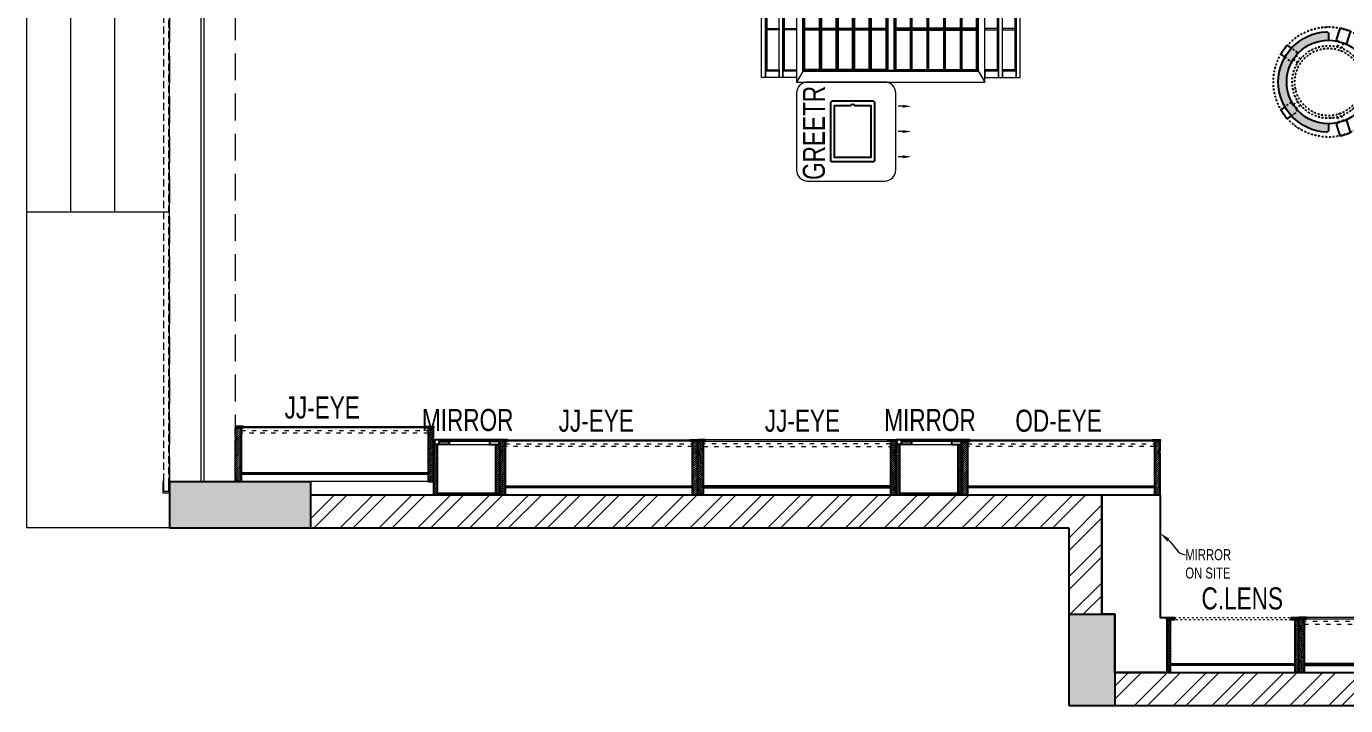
# Model space of a CAD drawing. Header units: feet. Extents: x 9718581 to 9729331, y -7058915 to -7051384.
# Drawn here: x 9718581 to 9724574, y -7058915 to -7055831 of the extents above; entities that cross this region are included whole.
import ezdxf
from ezdxf import colors
from ezdxf.entities.mleader import LeaderData, LeaderLine
from ezdxf.math import Vec2, Vec3

# ---------------------------------------------------------------- set-up
doc = ezdxf.new("R2010")
doc.units = ezdxf.units.FT
doc.header["$LTSCALE"] = 33
doc.header["$MEASUREMENT"] = 0
for name, pattern in [('ACAD_ISO03W100', [30, 12, -18]), ('DASHDOT2', [0.5, 0.25, -0.125, 0, -0.125]), ('HIDDEN', [9.524999999999995, 6.349999999999997, -3.174999999999998]), ('HIDDENX2', [0.75, 0.5, -0.25])]:
    doc.linetypes.add(name, pattern=pattern)
for name, color, linetype, lineweight in [('A-Glazing', 4, 'Continuous', 20), ('A-shutter', 8, 'Continuous', 18), ('A-WALL HATCH', 251, 'Continuous', 0), ('beam', 90, 'Continuous', 9), ('column hatch', 5, 'Continuous', 0), ('HATCH', 9, 'Continuous', 9), ('HIDDEN LINE', 177, 'Continuous', 0), ('LENS-DIM', 252, 'Continuous', 5), ('LENS-PARTITION', 21, 'Continuous', 25), ('LENS-TEXT', 31, 'Continuous', 5), ('LENS_DIMENSION', 193, 'Continuous', 0), ('LENS_TEXT', 31, 'Continuous', 5), ('LK-FF&E FLOOR', 1, 'Continuous', 9), ('LK-FF&E WALL', 1, 'Continuous', 9), ('LN-ELEVATION-1', 81, 'Continuous', 25), ('LN-ELEVATION-2', 103, 'Continuous', 20), ('LN-ELEVATION-3', 125, 'Continuous', 18), ('LN-ELEVATION-4', 145, 'Continuous', 13), ('LN-ELEVATION-5', 167, 'Continuous', 5), ('LN-HATCH', 251, 'Continuous', 0), ('PLANO-TXT', 252, 'Continuous', 5), ('rolling shutter', 1, 'Continuous', 5), ('Steps', 4, 'Continuous', 9)]:
    doc.layers.add(name, color=color, linetype=linetype, lineweight=lineweight)
doc.layers.add('A-WALL', color=1, linetype='Continuous')
doc.layers.add('column', color=10, linetype='Continuous')
doc.styles.add('LK TXT', font='GILC____.TTF', dxfattribs={"height": 100})
doc.styles.get("Standard").update_dxf_attribs({"font": 'GILC____.TTF'})
pattern_1 = [(45, (4208834.246730669, 1706614.740126447), (-4.490128060534575, 4.490128060534575), [])]
pattern_2 = [(45, (4209134.246730668, 1706614.740126447), (-4.490128060534575, 4.490128060534575), [])]
pattern_3 = [(45, (3990327.293469645, 1709214.691590092), (-4.490128060534575, 4.490128060534575), [])]

# ---------------------------------------------------------------- blocks, each defined once
blk = doc.blocks.new('*U34')
at = {"layer": 'A-shutter', "color": 5, "ltscale": 10}
for points in [[(41037660.43621528, -1561539.224195756), (41037660.43621535, -1561544.224195756), (41037615.43621534, -1561544.224196196), (41037615.43621554, -1561564.224196195), (41037660.43621553, -1561564.224195763), (41037660.43621558, -1561569.224195756), (41037610.43621558, -1561569.22419624), (41037610.43621528, -1561539.22419624)], [(41043968.43621528, -1561539.224195756), (41043968.43621523, -1561544.224195756), (41044013.43621523, -1561544.224196196), (41044013.43621503, -1561564.224196195), (41043968.43621503, -1561564.224195763), (41043968.43621499, -1561569.224195756), (41044018.43621499, -1561569.22419624), (41044018.43621528, -1561539.22419624)]]:
    blk.add_lwpolyline(points, close=True, dxfattribs=at)
at = {"layer": 'A-shutter', "color": 5, "linetype": 'HIDDENX2', "ltscale": 2}
blk.add_lwpolyline([(41037615.43621515, -1561544.224196389), (41037615.43621534, -1561564.224196389), (41044013.43621523, -1561564.224191636), (41044013.43621503, -1561544.224191635)], close=True, dxfattribs=at)
blk = doc.blocks.new('A$C1e310292')
at = {"layer": 'A-WALL HATCH'}
h = blk.add_hatch(dxfattribs=at)
h.set_pattern_fill('ANSI32', color=256, scale=333)
h.set_pattern_definition([(45, (-4280815.400239313, 5463905.176563238), (-88.29995930067012, 88.29995930067012), []), (45, (-4280756.533599877, 5463905.176563238), (-88.29995930067012, 88.29995930067012), [])])
h.paths.add_polyline_path([(-450, 0), (-450, 150), (-4635, 150), (-4635, 0)])
h.paths.add_polyline_path([(-4845, 807), (-4845, 415), (-4695, 415), (-4695, 957), (-8290, 957), (-8290, 807)])
h.paths.add_polyline_path([(0, 210), (0, 3920), (-150, 3920), (-150, 210)])
h.paths.add_polyline_path([(0, 4170), (0, 5835), (-150, 5835), (-150, 4170)])
h.paths.add_polyline_path([(-456, 7380), (-456, 7530), (-4408, 7530), (-4408, 7380)])
h.paths.add_polyline_path([(-4900, 7380), (-4900, 7530), (-8290, 7530), (-8290, 7380)])
at = {"layer": 'column hatch'}
h = blk.add_hatch(color=251, dxfattribs=at)
h.dxf.hatch_style = 1
h.paths.add_polyline_path([(-4251, 3872), (-4251, 4122), (-4911, 4122), (-4911, 3872)])
h.paths.add_polyline_path([(0, 3920), (0, 4170), (-465, 4170), (-465, 3920)])
h.paths.add_polyline_path([(0, 0), (0, 210), (-450, 210), (-450, 0)])
h.paths.add_polyline_path([(-4635, 0), (-4635, 415), (-4845, 415), (-4845, 0)])
h.paths.add_polyline_path([(-8290, 807), (-8290, 1017), (-8930, 1017), (-8930, 807)])
h.paths.add_polyline_path([(-8290, 7325), (-8290, 7530), (-8930, 7530), (-8930, 7325)])
h.paths.add_polyline_path([(-4408, 7330), (-4408, 7530), (-4900, 7530), (-4900, 7330)])
at = {"layer": 'A-WALL'}
for p, q in [((-8290, 957), (-4695, 957)), ((-4695, 957), (-4695, 415)), ((-8930, 807), (-4845, 807)), ((-4845, 807), (-4845, 0)), ((-4635, 150), (-450, 150)), ((-4845, 0), (0, 0))]:
    blk.add_line(p, q, dxfattribs=at)
at = {"layer": 'beam', "linetype": 'HIDDEN', "ltscale": 0.58}
blk.add_lwpolyline([(-8930, 1017), (-8630, 1017), (-8630, 7325), (-8930, 7325)], close=True, dxfattribs=at)
at = {"layer": 'column'}
for p, q in [((-8930, 1017), (-8930, 807)), ((-8930, 1017), (-8290, 1017)), ((-8290, 1017), (-8290, 807)), ((-4845, 415), (-4635, 415)), ((-4635, 415), (-4635, 0))]:
    blk.add_line(p, q, dxfattribs=at)
at = {"layer": 'Steps'}
for p, q in [((-8930, 1017), (-8930, 7325)), ((-9580, 5836.5), (-9580, 2241.5)), ((-9380, 5836.5), (-9380, 2241.5)), ((-9180, 5836.5), (-9180, 2241.5)), ((-8930, 2241.5), (-9580, 2241.5)), ((-9580, 2241.5), (-9580, 807)), ((-8930, 807), (-9580, 807))]:
    blk.add_line(p, q, dxfattribs=at)
at = {"layer": 'rolling shutter', "color": 2, "xscale": -1, "rotation": 269.9999999999481}
blk.add_blockref('*U34', (1552609.224158607, -41036643.43621669), dxfattribs=at)
blk = doc.blocks.new('MIRROR')
at = {"layer": 'LN-HATCH', "ltscale": 0.5}
h = blk.add_hatch(dxfattribs=at)
h.set_pattern_fill('ANSI31', color=256, scale=2)
h.set_pattern_definition([(45, (4060433.741624544, 1708720.786904081), (-4.490128060534575, 4.490128060534575), [])])
h.paths.add_polyline_path([(212.944788963403, 101.3407590774622), (230.944788963403, 101.3407590774622), (230.944788963403, -127.6592409225377), (212.944788963403, -127.6592409225377)])
h.paths.add_polyline_path([(230.944788963403, 95.34075907746227), (494.9447889634027, 95.34075907746227), (494.9447889634027, 101.3407590774622), (230.944788963403, 101.3407590774622)])
h.paths.add_polyline_path([(512.9447889634027, 101.3407590774622), (494.9447889634027, 101.3407590774622), (494.9447889634027, -127.6592409225377), (512.9447889634027, -127.6592409225377)])
at = {"layer": 'Defpoints'}
blk.add_lwpolyline([(512.9447889634027, 101.3407590774622), (212.944788963403, 101.3407590774622), (212.944788963403, -148.6592409225377), (512.9447889634027, -148.6592409225377)], close=True, dxfattribs=at)
at = {"layer": 'LN-ELEVATION-1'}
for points in [[(212.944788963403, 101.3407590774622), (230.944788963403, 101.3407590774622), (230.944788963403, -127.6592409225377), (212.944788963403, -127.6592409225377)], [(230.944788963403, 95.34075907746227), (494.9447889634027, 95.34075907746227), (494.9447889634027, 101.3407590774622), (230.944788963403, 101.3407590774622)], [(512.9447889634027, 101.3407590774622), (494.9447889634027, 101.3407590774622), (494.9447889634027, -127.6592409225377), (512.9447889634027, -127.6592409225377)], [(259.944788963403, -141.6592409225377), (259.944788963403, -127.6592409225377), (214.944788963403, -127.6592409225377), (214.944788963403, -148.6592409225377), (223.944788963403, -148.6592409225377), (223.944788963403, -147.1592409225377), (216.444788963403, -147.1592409225377), (216.444788963403, -141.6592409225377)], [(442.944788963403, -141.6592409225377), (442.944788963403, -127.6592409225377), (487.9447889634028, -127.6592409225377), (487.9447889634028, -148.6592409225377), (478.9447889634026, -148.6592409225377), (478.9447889634026, -147.1592409225377), (486.4447889634027, -147.1592409225377), (486.4447889634027, -141.6592409225377)], [(504.944788963403, -148.6592409225377), (504.944788963403, -147.1592409225377), (509.444788963403, -147.1592409225377), (509.444788963403, -129.1592409225377), (487.9447889634028, -129.1592409225377), (487.9447889634028, -127.6592409225377), (510.9447889634028, -127.6592409225377), (510.9447889634028, -148.6592409225377)]]:
    blk.add_lwpolyline(points, close=True, dxfattribs=at)
at = {"layer": 'LN-ELEVATION-2', "color": 4, "lineweight": 0}
blk.add_lwpolyline([(216.444788963403, -141.6592409225377), (486.4447889634027, -141.6592409225377), (486.4447889634027, -147.1592409225377), (216.444788963403, -147.1592409225377)], close=True, dxfattribs=at)
at = {"layer": 'LN-ELEVATION-2'}
blk.add_lwpolyline([(259.944788963403, -141.6592409225377), (442.944788963403, -141.6592409225377), (442.944788963403, -127.6592409225377), (259.944788963403, -127.6592409225377)], close=True, dxfattribs=at)
at = {"layer": 'LN-ELEVATION-4', "ltscale": 0.5}
blk.add_line((478.9447889634026, -148.6592409225377), (223.944788963403, -148.6592409225377), dxfattribs=at)
blk = doc.blocks.new('JJ SH 900')
at = {"layer": 'LN-HATCH', "ltscale": 0.5}
h = blk.add_hatch(dxfattribs=at)
h.set_pattern_fill('ANSI31', color=256, scale=50)
h.set_pattern_definition([(45, (0, 0), (-4.419417382415921, 4.419417382415921), [])])
h.paths.add_polyline_path([(-911.7948143622632, 1.45519e-11), (-911.7948143622632, -189.9999999999854), (-905.7948143622637, -189.9999999999854), (-905.7948143622637, -199.9999999999854), (-911.7948143622632, -199.9999999999854), (-911.7948143622632, -243.9999999999855), (-886.7948143622632, -243.9999999999855), (-886.7948143622632, 1.45519e-11)])
h = blk.add_hatch(dxfattribs=at)
h.set_pattern_fill('ANSI31', color=256, scale=2)
h.set_pattern_definition(pattern_1)
h.paths.add_polyline_path([(-11.79481436226342, 1.45519e-11), (-11.79481436226342, -189.9999999999854), (-17.79481436226342, -189.9999999999854), (-17.79481436226342, -199.9999999999854), (-11.79481436226342, -199.9999999999854), (-11.79481436226342, -243.9999999999855), (-36.79481436226343, -243.9999999999855), (-36.79481436226343, 1.45519e-11)])
h = blk.add_hatch(dxfattribs=at)
h.set_pattern_fill('ANSI31', color=256, scale=2)
h.set_pattern_definition(pattern_2)
h.paths.add_polyline_path([(-36.79481436224887, -40), (-886.7948143622632, -39.99999999998546), (-886.7948143622632, -33.99999999998545), (-36.79481436224887, -34)])
h = blk.add_hatch(dxfattribs=at)
h.set_pattern_fill('ANSI31', color=256, scale=2)
h.set_pattern_definition(pattern_2)
h.paths.add_polyline_path([(-876.7948143622632, -243.9999999999855), (-876.7948143622632, -249.9999999999854), (-911.7948143622632, -249.9999999999854), (-911.7948143622632, -243.9999999999855)])
h = blk.add_hatch(dxfattribs=at)
h.set_pattern_fill('ANSI31', color=256, scale=2)
h.set_pattern_definition(pattern_1)
h.paths.add_polyline_path([(-46.79481436226342, -243.9999999999855), (-46.79481436226342, -249.9999999999854), (-11.79481436226342, -249.9999999999854), (-11.79481436226342, -243.9999999999855)])
at = {"layer": 'LN-ELEVATION-1', "ltscale": 0.5}
for points in [[(-911.7948143622632, 1.45519e-11), (-911.7948143622632, -189.9999999999854), (-905.7948143622637, -189.9999999999854), (-905.7948143622637, -199.9999999999854), (-911.7948143622632, -199.9999999999854), (-911.7948143622632, -243.9999999999855), (-886.7948143622632, -243.9999999999855), (-886.7948143622632, 1.45519e-11)], [(-11.79481436226342, 1.45519e-11), (-11.79481436226342, -189.9999999999854), (-17.79481436226342, -189.9999999999854), (-17.79481436226342, -199.9999999999854), (-11.79481436226342, -199.9999999999854), (-11.79481436226342, -243.9999999999855), (-36.79481436226343, -243.9999999999855), (-36.79481436226343, 1.45519e-11)], [(-36.79481436226343, -39.99999999998546), (-886.7948143622632, -39.99999999998546), (-886.7948143622632, -33.99999999998545), (-36.79481436226343, -33.99999999998545)], [(-876.7948143622632, -243.9999999999855), (-876.7948143622632, -249.9999999999854), (-911.7948143622632, -249.9999999999854), (-911.7948143622632, -243.9999999999855)], [(-46.79481436226342, -243.9999999999855), (-46.79481436226342, -249.9999999999854), (-11.79481436226342, -249.9999999999854), (-11.79481436226342, -243.9999999999855)]]:
    blk.add_lwpolyline(points, close=True, dxfattribs=at)
at = {"layer": 'LN-ELEVATION-3', "ltscale": 0.5}
for p, q in [((-886.7948143622632, 1.45519e-11), (-36.79481436226343, 1.45519e-11)), ((-876.7948143622632, -243.9999999999855), (-46.79481436226342, -243.9999999999855)), ((-46.79481436226342, -249.9999999999854), (-876.7948143622632, -249.9999999999854))]:
    blk.add_line(p, q, dxfattribs=at)
at = {"layer": 'LN-ELEVATION-4', "linetype": 'ACAD_ISO03W100', "ltscale": 0.05}
blk.add_lwpolyline([(-886.7948143622632, -219.9999999999854), (-36.79481436226343, -219.9999999999854), (-36.79481436226343, -231.9999999999855), (-886.7948143622632, -231.9999999999855)], close=True, dxfattribs=at)
blk = doc.blocks.new('CLENS 600')
at = {"layer": 'LN-HATCH', "ltscale": 0.5}
h = blk.add_hatch(dxfattribs=at)
h.set_pattern_fill('ANSI31', color=256, scale=2)
h.set_pattern_definition(pattern_3)
h.paths.add_polyline_path([(-600, 0), (-582, 0), (-582, -240), (-600, -240)])
h = blk.add_hatch(dxfattribs=at)
h.set_pattern_fill('ANSI31', color=256, scale=2)
h.set_pattern_definition([(45, (3975657.572909575, 1709214.691590092), (-4.490128060534575, 4.490128060534575), [])])
h.paths.add_polyline_path([(-18, 0), (0, 0), (0, -240), (-18, -240)])
h = blk.add_hatch(dxfattribs=at)
h.set_pattern_fill('ANSI31', color=256, scale=2)
h.set_pattern_definition([(45, (3990252.293469645, 1709214.691590092), (-4.490128060534575, 4.490128060534575), [])])
h.paths.add_polyline_path([(-582, -40), (-18, -40), (-18, -34), (-582, -34)])
h = blk.add_hatch(dxfattribs=at)
h.set_pattern_fill('ANSI31', color=256, scale=2)
h.set_pattern_definition(pattern_3)
h.paths.add_polyline_path([(-600, -250), (-565, -250), (-565, -240), (-600, -240)])
h = blk.add_hatch(dxfattribs=at)
h.set_pattern_fill('ANSI31', color=256, scale=2)
h.set_pattern_definition([(45, (3990177.293469646, 1709214.691590092), (-4.490128060534575, 4.490128060534575), [])])
h.paths.add_polyline_path([(-35, -250), (0, -250), (0, -240), (-35, -240)])
at = {"layer": 'HIDDEN LINE', "linetype": 'ACAD_ISO03W100', "ltscale": 0.02}
for p, q in [((-35, -240), (-565, -240)), ((-565, -250), (-35, -250))]:
    blk.add_line(p, q, dxfattribs=at)
at = {"layer": 'LN-ELEVATION-1', "ltscale": 0.5}
for points in [[(-600, 0), (-582, 0), (-582, -240), (-600, -240)], [(-18, 0), (0, 0), (0, -240), (-18, -240)], [(-582, -40), (-18, -40), (-18, -34), (-582, -34)], [(-600, -250), (-565, -250), (-565, -240), (-600, -240)], [(-35, -250), (0, -250), (0, -240), (-35, -240)]]:
    blk.add_lwpolyline(points, close=True, dxfattribs=at)
at = {"layer": 'LN-ELEVATION-4'}
blk.add_line((-18, 0), (-582, 0), dxfattribs=at)
blk = doc.blocks.new('ffgd')
at = {"layer": 'LN-ELEVATION-4', "linetype": 'ACAD_ISO03W100', "ltscale": 0.1}
blk.add_lwpolyline([(0, 47.31184294237753), (0, -41.46233547315932), (-20, -41.46233547315932), (-20, 47.31184294237753)], close=True, dxfattribs=at)
at = {"layer": 'LN-ELEVATION-5', "linetype": 'ACAD_ISO03W100', "ltscale": 0.1}
for p, q in [((-159.8999999999068, 165.715584376594), (-159.8999999999068, 47.31184294237753)), ((-159.6999999997206, 165.715584376594), (-159.6999999997206, 47.31184294237753)), ((-159.3999999999068, 165.715584376594), (-159.3999999999068, 47.31184294237753)), ((-159, 165.715584376594), (-159, 47.31184294237753)), ((-158.5, 165.715584376594), (-158.5, 47.31184294237753)), ((-157.8999999999068, 165.715584376594), (-157.8999999999068, 47.31184294237753)), ((-157.1000000000931, 165.715584376594), (-157.1000000000931, 47.31184294237753)), ((-156.1000000000931, 165.715584376594), (-156.1000000000931, 47.31184294237753)), ((-154.1000000000931, 165.715584376594), (-154.1000000000931, 47.31184294237753)), ((-151.1000000000931, 165.715584376594), (-151.1000000000931, 47.31184294237753)), ((-146.1000000000931, 165.715584376594), (-146.1000000000931, 47.31184294237753)), ((-141.1000000000931, 165.715584376594), (-141.1000000000931, 47.31184294237753)), ((-135.1000000000931, 165.715584376594), (-135.1000000000931, 47.31184294237753)), ((-128.1000000000931, 165.715584376594), (-128.1000000000931, 47.31184294237753)), ((-120.1000000000931, 165.715584376594), (-120.1000000000931, 47.31184294237753)), ((-111.1000000000931, 165.715584376594), (-111.1000000000931, 47.31184294237753)), ((-102.1000000000931, 165.715584376594), (-102.1000000000931, 47.31184294237753)), ((-85, 165.715584376594), (-85, 47.31184294237753)), ((65, 165.715584376594), (65, 47.31184294237753)), ((82.10000000009315, 165.715584376594), (82.10000000009315, 47.31184294237753)), ((91.10000000009312, 165.715584376594), (91.10000000009312, 47.31184294237753)), ((100.1000000000931, 165.715584376594), (100.1000000000931, 47.31184294237753)), ((108.1000000000931, 165.715584376594), (108.1000000000931, 47.31184294237753)), ((115.1000000000931, 165.715584376594), (115.1000000000931, 47.31184294237753)), ((121.1000000000931, 165.715584376594), (121.1000000000931, 47.31184294237753)), ((126.1000000000931, 165.715584376594), (126.1000000000931, 47.31184294237753)), ((131.1000000000931, 165.715584376594), (131.1000000000931, 47.31184294237753)), ((134.1000000000931, 165.715584376594), (134.1000000000931, 47.31184294237753)), ((136.1000000000931, 165.715584376594), (136.1000000000931, 47.31184294237753)), ((137.1000000000931, 165.715584376594), (137.1000000000931, 47.31184294237753)), ((137.8999999999068, 165.715584376594), (137.8999999999068, 47.31184294237753)), ((138.5, 165.715584376594), (138.5, 47.31184294237753)), ((139, 165.715584376594), (139, 47.31184294237753)), ((139.3999999999067, 165.715584376594), (139.3999999999067, 47.31184294237753)), ((139.6999999997206, 165.715584376594), (139.6999999997206, 47.31184294237753)), ((139.8999999999068, 165.715584376594), (139.8999999999068, 47.31184294237753)), ((-159.8999999999068, -41.46233547315932), (-159.8999999999068, -159.8660769073758)), ((-159.6999999997206, -41.46233547315932), (-159.6999999997206, -159.8660769073758)), ((-159.3999999999068, -41.46233547315932), (-159.3999999999068, -159.8660769073758)), ((-159, -41.46233547315932), (-159, -159.8660769073758)), ((-158.5, -41.46233547315932), (-158.5, -159.8660769073758)), ((-157.8999999999068, -41.46233547315932), (-157.8999999999068, -159.8660769073758)), ((-157.1000000000931, -41.46233547315932), (-157.1000000000931, -159.8660769073758)), ((-156.1000000000931, -41.46233547315932), (-156.1000000000931, -159.8660769073758)), ((-154.1000000000931, -41.46233547315932), (-154.1000000000931, -159.8660769073758)), ((-151.1000000000931, -41.46233547315932), (-151.1000000000931, -159.8660769073758)), ((-146.1000000000931, -41.46233547315932), (-146.1000000000931, -159.8660769073758)), ((-141.1000000000931, -41.46233547315932), (-141.1000000000931, -159.8660769073758)), ((-135.1000000000931, -41.46233547315932), (-135.1000000000931, -159.8660769073758)), ((-128.1000000000931, -41.46233547315932), (-128.1000000000931, -159.8660769073758)), ((-120.1000000000931, -41.46233547315932), (-120.1000000000931, -159.8660769073758)), ((-111.1000000000931, -41.46233547315932), (-111.1000000000931, -159.8660769073758)), ((-102.1000000000931, -41.46233547315932), (-102.1000000000931, -159.8660769073758)), ((-85, -41.46233547315932), (-85, -159.8660769073758)), ((65, -41.46233547315932), (65, -159.8660769073758)), ((82.10000000009315, -41.46233547315932), (82.10000000009315, -159.8660769073758)), ((91.10000000009312, -41.46233547315932), (91.10000000009312, -159.8660769073758)), ((100.1000000000931, -41.46233547315932), (100.1000000000931, -159.8660769073758)), ((108.1000000000931, -41.46233547315932), (108.1000000000931, -159.8660769073758)), ((115.1000000000931, -41.46233547315932), (115.1000000000931, -159.8660769073758)), ((121.1000000000931, -41.46233547315932), (121.1000000000931, -159.8660769073758)), ((126.1000000000931, -41.46233547315932), (126.1000000000931, -159.8660769073758)), ((131.1000000000931, -41.46233547315932), (131.1000000000931, -159.8660769073758)), ((134.1000000000931, -41.46233547315932), (134.1000000000931, -159.8660769073758)), ((136.1000000000931, -41.46233547315932), (136.1000000000931, -159.8660769073758)), ((137.1000000000931, -41.46233547315932), (137.1000000000931, -159.8660769073758)), ((137.8999999999068, -41.46233547315932), (137.8999999999068, -159.8660769073758)), ((138.5, -41.46233547315932), (138.5, -159.8660769073758)), ((139, -41.46233547315932), (139, -159.8660769073758)), ((139.3999999999067, -41.46233547315932), (139.3999999999067, -159.8660769073758)), ((139.6999999997206, -41.46233547315932), (139.6999999997206, -159.8660769073758)), ((139.8999999999068, -41.46233547315932), (139.8999999999068, -159.8660769073758))]:
    blk.add_line(p, q, dxfattribs=at)
for points in [[(140, 72.9897628070321), (140, 165.715584376594), (-160, 165.715584376594), (-160, 72.9897628070321)], [(140, -67.14025533781387), (140, -159.8660769073758), (-160, -159.8660769073758), (-160, -67.14025533781387)]]:
    blk.add_lwpolyline(points, dxfattribs=at)
for points in [[(140, 72.9897628070321), (140, 47.31184294237753), (-160, 47.31184294237753), (-160, 72.9897628070321)], [(140, -41.46233547315932), (140, -67.14025533781387), (-160, -67.14025533781387), (-160, -41.46233547315932)]]:
    blk.add_lwpolyline(points, close=True, dxfattribs=at)
blk = doc.blocks.new('EURO 1040 x 1175')
at = {"layer": 'LN-ELEVATION-1'}
for points in [[(-470, -327.434990927577), (470, -327.434990927577), (470, 467.5650090724229), (-470, 467.5650090724229)], [(-470, 85.06500907242298), (470, 85.06500907242298), (470, 467.5650090724229), (-470, 467.5650090724229)], [(-283.2000000029802, 85.06500907242298), (-277.2000000029802, 85.06500907242298), (-277.2000000029802, 467.5650090724229), (-283.2000000029802, 467.5650090724229)], [(-96.40000000596046, 85.06500907242298), (-90.40000000596045, 85.06500907242298), (-90.40000000596045, 467.5650090724229), (-96.40000000596046, 467.5650090724229)], [(90.3999999910593, 85.06500907242298), (96.3999999910593, 85.06500907242298), (96.3999999910593, 467.5650090724229), (90.3999999910593, 467.5650090724229)], [(277.1999999880791, 85.06500907242298), (283.1999999880791, 85.06500907242298), (283.1999999880791, 467.5650090724229), (277.1999999880791, 467.5650090724229)], [(-470.0000000149008, 386.565009072423), (-283.2000000029802, 386.565009072423), (-283.2000000029802, 392.565009072423), (-470.0000000149008, 392.565009072423)], [(-277.2000000178814, 386.565009072423), (-96.40000000596046, 386.565009072423), (-96.40000000596046, 392.565009072423), (-277.2000000178814, 392.565009072423)], [(-90.40000002086165, 386.565009072423), (90.3999999910593, 386.565009072423), (90.3999999910593, 392.565009072423), (-90.40000002086165, 392.565009072423)], [(96.39999997615817, 386.565009072423), (277.1999999880791, 386.565009072423), (277.1999999880791, 392.565009072423), (96.39999997615817, 392.565009072423)], [(283.1999999880791, 386.565009072423), (470, 386.565009072423), (470, 392.565009072423), (283.1999999880791, 392.565009072423)], [(-470.0000000149008, 311.190009072423), (-283.2000000029802, 311.190009072423), (-283.2000000029802, 317.190009072423), (-470.0000000149008, 317.190009072423)], [(-277.2000000178814, 311.190009072423), (-96.40000000596046, 311.190009072423), (-96.40000000596046, 317.190009072423), (-277.2000000178814, 317.190009072423)], [(-90.40000002086165, 311.190009072423), (90.3999999910593, 311.190009072423), (90.3999999910593, 317.190009072423), (-90.40000002086165, 317.190009072423)], [(96.39999997615817, 311.190009072423), (277.1999999880791, 311.190009072423), (277.1999999880791, 317.190009072423), (96.39999997615817, 317.190009072423)], [(283.1999999880791, 311.190009072423), (470, 311.190009072423), (470, 317.190009072423), (283.1999999880791, 317.190009072423)], [(-470.0000000149008, 235.815009072423), (-283.2000000029802, 235.815009072423), (-283.2000000029802, 241.815009072423), (-470.0000000149008, 241.815009072423)], [(-277.2000000178814, 235.815009072423), (-96.40000000596046, 235.815009072423), (-96.40000000596046, 241.815009072423), (-277.2000000178814, 241.815009072423)], [(-90.40000002086165, 235.815009072423), (90.3999999910593, 235.815009072423), (90.3999999910593, 241.815009072423), (-90.40000002086165, 241.815009072423)], [(96.39999997615817, 235.815009072423), (277.1999999880791, 235.815009072423), (277.1999999880791, 241.815009072423), (96.39999997615817, 241.815009072423)], [(283.1999999880791, 235.815009072423), (470, 235.815009072423), (470, 241.815009072423), (283.1999999880791, 241.815009072423)], [(-470.0000000149008, 160.440009072423), (-283.2000000029802, 160.440009072423), (-283.2000000029802, 166.440009072423), (-470.0000000149008, 166.440009072423)], [(-277.2000000178814, 160.440009072423), (-96.40000000596046, 160.440009072423), (-96.40000000596046, 166.440009072423), (-277.2000000178814, 166.440009072423)], [(-90.40000002086165, 160.440009072423), (90.3999999910593, 160.440009072423), (90.3999999910593, 166.440009072423), (-90.40000002086165, 166.440009072423)], [(96.39999997615817, 160.440009072423), (277.1999999880791, 160.440009072423), (277.1999999880791, 166.440009072423), (96.39999997615817, 166.440009072423)], [(283.1999999880791, 160.440009072423), (470, 160.440009072423), (470, 166.440009072423), (283.1999999880791, 166.440009072423)], [(-470, 85.06500907242298), (470, 85.06500907242298), (470, 55.06500907242298), (-470, 55.06500907242298)], [(-470, 55.06500907242298), (470, 55.06500907242298), (470, -327.434990927577), (-470, -327.434990927577)], [(-283.2000000029802, 55.06500907242298), (-277.2000000029802, 55.06500907242298), (-277.2000000029802, -327.434990927577), (-283.2000000029802, -327.434990927577)], [(-96.40000000596046, 55.06500907242298), (-90.40000000596045, 55.06500907242298), (-90.40000000596045, -327.434990927577), (-96.40000000596046, -327.434990927577)], [(90.3999999910593, 55.06500907242298), (96.3999999910593, 55.06500907242298), (96.3999999910593, -327.434990927577), (90.3999999910593, -327.434990927577)], [(277.1999999880791, 55.06500907242298), (283.1999999880791, 55.06500907242298), (283.1999999880791, -327.434990927577), (277.1999999880791, -327.434990927577)], [(-470.0000000149008, -20.30999092757702), (-283.2000000029802, -20.30999092757702), (-283.2000000029802, -26.30999092757702), (-470.0000000149008, -26.30999092757702)], [(-277.2000000178814, -20.30999092757702), (-96.40000000596046, -20.30999092757702), (-96.40000000596046, -26.30999092757702), (-277.2000000178814, -26.30999092757702)], [(-90.40000002086165, -20.30999092757702), (90.3999999910593, -20.30999092757702), (90.3999999910593, -26.30999092757702), (-90.40000002086165, -26.30999092757702)], [(96.39999997615817, -20.30999092757702), (277.1999999880791, -20.30999092757702), (277.1999999880791, -26.30999092757702), (96.39999997615817, -26.30999092757702)], [(283.1999999880791, -20.30999092757702), (470, -20.30999092757702), (470, -26.30999092757702), (283.1999999880791, -26.30999092757702)], [(-470.0000000149008, -95.68499092757702), (-283.2000000029802, -95.68499092757702), (-283.2000000029802, -101.684990927577), (-470.0000000149008, -101.684990927577)], [(-277.2000000178814, -95.68499092757702), (-96.40000000596046, -95.68499092757702), (-96.40000000596046, -101.684990927577), (-277.2000000178814, -101.684990927577)], [(-90.40000002086165, -95.68499092757702), (90.3999999910593, -95.68499092757702), (90.3999999910593, -101.684990927577), (-90.40000002086165, -101.684990927577)], [(96.39999997615817, -95.68499092757702), (277.1999999880791, -95.68499092757702), (277.1999999880791, -101.684990927577), (96.39999997615817, -101.684990927577)], [(283.1999999880791, -95.68499092757702), (470, -95.68499092757702), (470, -101.684990927577), (283.1999999880791, -101.684990927577)], [(-470.0000000149008, -171.059990927577), (-283.2000000029802, -171.059990927577), (-283.2000000029802, -177.059990927577), (-470.0000000149008, -177.059990927577)], [(-277.2000000178814, -171.059990927577), (-96.40000000596046, -171.059990927577), (-96.40000000596046, -177.059990927577), (-277.2000000178814, -177.059990927577)], [(-90.40000002086165, -171.059990927577), (90.3999999910593, -171.059990927577), (90.3999999910593, -177.059990927577), (-90.40000002086165, -177.059990927577)], [(96.39999997615817, -171.059990927577), (277.1999999880791, -171.059990927577), (277.1999999880791, -177.059990927577), (96.39999997615817, -177.059990927577)], [(283.1999999880791, -171.059990927577), (470, -171.059990927577), (470, -177.059990927577), (283.1999999880791, -177.059990927577)], [(-470.0000000149008, -246.434990927577), (-283.2000000029802, -246.434990927577), (-283.2000000029802, -252.434990927577), (-470.0000000149008, -252.434990927577)], [(-277.2000000178814, -246.434990927577), (-96.40000000596046, -246.434990927577), (-96.40000000596046, -252.434990927577), (-277.2000000178814, -252.434990927577)], [(-90.40000002086165, -246.434990927577), (90.3999999910593, -246.434990927577), (90.3999999910593, -252.434990927577), (-90.40000002086165, -252.434990927577)], [(96.39999997615817, -246.434990927577), (277.1999999880791, -246.434990927577), (277.1999999880791, -252.434990927577), (96.39999997615817, -252.434990927577)], [(283.1999999880791, -246.434990927577), (470, -246.434990927577), (470, -252.434990927577), (283.1999999880791, -252.434990927577)]]:
    blk.add_lwpolyline(points, close=True, dxfattribs=at)
for points in [[(-283.2000000029802, 461.5650090724228), (-464, 461.5650090724228), (-464, 317.190009072423)], [(-96.40000000596046, 461.5650090724228), (-277.2000000029802, 461.5650090724228)], [(90.3999999910593, 461.5650090724228), (-90.40000000596045, 461.5650090724228)], [(277.1999999880791, 461.5650090724228), (96.3999999910593, 461.5650090724228)], [(464, 317.190009072423), (464, 461.5650090724228), (283.1999999880791, 461.5650090724228)], [(-464, 311.190009072423), (-464, 241.815009072423)], [(464, 241.815009072423), (464, 311.190009072423)], [(-464, 235.815009072423), (-464, 166.440009072423)], [(464, 166.440009072423), (464, 235.815009072423)], [(-464, 160.440009072423), (-464, 91.06500907242297), (-283.2000000029802, 91.06500907242297)], [(283.1999999880791, 91.06500907242297), (464, 91.06500907242297), (464, 160.440009072423)], [(-277.2000000029802, 91.06500907242297), (-96.40000000596046, 91.06500907242297)], [(-90.40000000596045, 91.06500907242297), (90.3999999910593, 91.06500907242297)], [(96.3999999910593, 91.06500907242297), (277.1999999880791, 91.06500907242297)], [(-464, -20.30999092757702), (-464, 49.06500907242298), (-283.2000000029802, 49.06500907242298)], [(-277.2000000029802, 49.06500907242298), (-96.40000000596046, 49.06500907242298)], [(-90.40000000596045, 49.06500907242298), (90.3999999910593, 49.06500907242298)], [(96.3999999910593, 49.06500907242298), (277.1999999880791, 49.06500907242298)], [(283.1999999880791, 49.06500907242298), (464, 49.06500907242298), (464, -20.30999092757702)], [(-464, -95.68499092757702), (-464, -26.30999092757702)], [(464, -26.30999092757702), (464, -95.68499092757702)], [(-464, -171.059990927577), (-464, -101.684990927577)], [(464, -101.684990927577), (464, -171.059990927577)], [(-283.2000000029802, -321.434990927577), (-464, -321.434990927577), (-464, -177.059990927577)], [(464, -177.059990927577), (464, -321.434990927577), (283.1999999880791, -321.434990927577)], [(-96.40000000596046, -321.434990927577), (-277.2000000029802, -321.434990927577)], [(90.3999999910593, -321.434990927577), (-90.40000000596045, -321.434990927577)], [(277.1999999880791, -321.434990927577), (96.3999999910593, -321.434990927577)]]:
    blk.add_lwpolyline(points, dxfattribs=at)
at = {"layer": 'LN-ELEVATION-2'}
blk.add_lwpolyline([(-520, -357.434990927577), (520, -357.434990927577), (520, 497.5650090724228), (-520, 497.5650090724228)], close=True, dxfattribs=at)
for points in [[(-470, 467.5650090724229), (-520, 497.5650090724228)], [(470, 467.5650090724229), (520, 497.5650090724228)], [(-470, -327.434990927577), (-520, -357.434990927577)], [(470, -327.434990927577), (520, -357.434990927577)]]:
    blk.add_lwpolyline(points, dxfattribs=at)
at = {"layer": 'LN-ELEVATION-3'}
for points in [[(-500, 559.5650090724229), (500, 559.5650090724229), (500, 577.5650090724228), (-500, 577.5650090724228)], [(-500, 497.5650090724228), (-470, 497.5650090724228), (-470, 559.5650090724229), (-500, 559.5650090724229)], [(470, 497.5650090724228), (500, 497.5650090724228), (500, 559.5650090724229), (470, 559.5650090724229)], [(-500, -357.434990927577), (-470, -357.434990927577), (-470, -419.434990927577), (-500, -419.434990927577)], [(470, -357.434990927577), (500, -357.434990927577), (500, -419.434990927577), (470, -419.434990927577)], [(-500, -419.434990927577), (500, -419.434990927577), (500, -437.4349909275768), (-500, -437.4349909275768)]]:
    blk.add_lwpolyline(points, close=True, dxfattribs=at)
at = {"layer": 'LN-ELEVATION-4'}
for points in [[(-500, 639.5650090724228), (500, 639.5650090724228), (500, 657.565009072423), (-500, 657.565009072423)], [(-500, 577.5650090724228), (-470, 577.5650090724228), (-470, 639.5650090724228), (-500, 639.5650090724228)], [(470, 577.5650090724228), (500, 577.5650090724228), (500, 639.5650090724228), (470, 639.5650090724228)], [(-470, 497.5650090724228), (-464, 497.5650090724228), (-464, 559.5650090724229), (-470, 559.5650090724229)], [(-464, 553.565009072423), (-283.2000000029802, 553.565009072423), (-283.2000000029802, 559.5650090724229), (-464, 559.5650090724229)], [(-283.2000000029802, 497.5650090724228), (-277.2000000029802, 497.5650090724228), (-277.2000000029802, 559.5650090724229), (-283.2000000029802, 559.5650090724229)], [(-277.2000000029802, 553.565009072423), (-96.40000000596046, 553.565009072423), (-96.40000000596046, 559.5650090724229), (-277.2000000029802, 559.5650090724229)], [(-96.40000000596046, 497.5650090724228), (-90.40000000596045, 497.5650090724228), (-90.40000000596045, 559.5650090724229), (-96.40000000596046, 559.5650090724229)], [(-90.40000000596045, 553.565009072423), (90.3999999910593, 553.565009072423), (90.3999999910593, 559.5650090724229), (-90.40000000596045, 559.5650090724229)], [(90.3999999910593, 497.5650090724228), (96.3999999910593, 497.5650090724228), (96.3999999910593, 559.5650090724229), (90.3999999910593, 559.5650090724229)], [(96.3999999910593, 553.565009072423), (277.1999999880791, 553.565009072423), (277.1999999880791, 559.5650090724229), (96.3999999910593, 559.5650090724229)], [(277.1999999880791, 497.5650090724228), (283.1999999880791, 497.5650090724228), (283.1999999880791, 559.5650090724229), (277.1999999880791, 559.5650090724229)], [(283.1999999880791, 553.565009072423), (463.9999999850988, 553.565009072423), (463.9999999850988, 559.5650090724229), (283.1999999880791, 559.5650090724229)], [(464, 497.5650090724228), (470, 497.5650090724228), (470, 559.5650090724229), (464, 559.5650090724229)], [(-470, -357.434990927577), (-464, -357.434990927577), (-464, -419.434990927577), (-470, -419.434990927577)], [(-283.2000000029802, -357.434990927577), (-277.2000000029802, -357.434990927577), (-277.2000000029802, -419.434990927577), (-283.2000000029802, -419.434990927577)], [(-96.40000000596046, -357.434990927577), (-90.40000000596045, -357.434990927577), (-90.40000000596045, -419.434990927577), (-96.40000000596046, -419.434990927577)], [(90.3999999910593, -357.434990927577), (96.3999999910593, -357.434990927577), (96.3999999910593, -419.434990927577), (90.3999999910593, -419.434990927577)], [(277.1999999880791, -357.434990927577), (283.1999999880791, -357.434990927577), (283.1999999880791, -419.434990927577), (277.1999999880791, -419.434990927577)], [(464, -357.434990927577), (470, -357.434990927577), (470, -419.434990927577), (464, -419.434990927577)], [(-464, -413.4349909275768), (-283.2000000029802, -413.4349909275768), (-283.2000000029802, -419.434990927577), (-464, -419.434990927577)], [(-277.2000000029802, -413.4349909275768), (-96.40000000596046, -413.4349909275768), (-96.40000000596046, -419.434990927577), (-277.2000000029802, -419.434990927577)], [(-90.40000000596045, -413.4349909275768), (90.3999999910593, -413.4349909275768), (90.3999999910593, -419.434990927577), (-90.40000000596045, -419.434990927577)], [(96.3999999910593, -413.4349909275768), (277.1999999880791, -413.4349909275768), (277.1999999880791, -419.434990927577), (96.3999999910593, -419.434990927577)], [(283.1999999880791, -413.4349909275768), (463.9999999850988, -413.4349909275768), (463.9999999850988, -419.434990927577), (283.1999999880791, -419.434990927577)], [(-500, -437.4349909275768), (-470, -437.4349909275768), (-470, -499.4349909275769), (-500, -499.4349909275769)], [(470, -437.4349909275768), (500, -437.4349909275768), (500, -499.4349909275769), (470, -499.4349909275769)], [(-500, -499.4349909275769), (500, -499.4349909275769), (500, -517.434990927577), (-500, -517.434990927577)]]:
    blk.add_lwpolyline(points, close=True, dxfattribs=at)
at = {"layer": 'LN-ELEVATION-5'}
for points in [[(-470, 577.5650090724228), (-464, 577.5650090724228), (-464, 639.5650090724228), (-470, 639.5650090724228)], [(-464, 633.565009072423), (-283.2000000029802, 633.565009072423), (-283.2000000029802, 639.5650090724228), (-464, 639.5650090724228)], [(-283.2000000029802, 577.5650090724228), (-277.2000000029802, 577.5650090724228), (-277.2000000029802, 639.5650090724228), (-283.2000000029802, 639.5650090724228)], [(-277.2000000029802, 633.565009072423), (-96.40000000596046, 633.565009072423), (-96.40000000596046, 639.5650090724228), (-277.2000000029802, 639.5650090724228)], [(-96.40000000596046, 577.5650090724228), (-90.40000000596045, 577.5650090724228), (-90.40000000596045, 639.5650090724228), (-96.40000000596046, 639.5650090724228)], [(-90.40000000596045, 633.565009072423), (90.3999999910593, 633.565009072423), (90.3999999910593, 639.5650090724228), (-90.40000000596045, 639.5650090724228)], [(90.3999999910593, 577.5650090724228), (96.3999999910593, 577.5650090724228), (96.3999999910593, 639.5650090724228), (90.3999999910593, 639.5650090724228)], [(96.3999999910593, 633.565009072423), (277.1999999880791, 633.565009072423), (277.1999999880791, 639.5650090724228), (96.3999999910593, 639.5650090724228)], [(277.1999999880791, 577.5650090724228), (283.1999999880791, 577.5650090724228), (283.1999999880791, 639.5650090724228), (277.1999999880791, 639.5650090724228)], [(283.1999999880791, 633.565009072423), (463.9999999850988, 633.565009072423), (463.9999999850988, 639.5650090724228), (283.1999999880791, 639.5650090724228)], [(464, 577.5650090724228), (470, 577.5650090724228), (470, 639.5650090724228), (464, 639.5650090724228)], [(-470, -437.4349909275768), (-464, -437.4349909275768), (-464, -499.4349909275769), (-470, -499.4349909275769)], [(-283.2000000029802, -437.4349909275768), (-277.2000000029802, -437.4349909275768), (-277.2000000029802, -499.4349909275769), (-283.2000000029802, -499.4349909275769)], [(-96.40000000596046, -437.4349909275768), (-90.40000000596045, -437.4349909275768), (-90.40000000596045, -499.4349909275769), (-96.40000000596046, -499.4349909275769)], [(90.3999999910593, -437.4349909275768), (96.3999999910593, -437.4349909275768), (96.3999999910593, -499.4349909275769), (90.3999999910593, -499.4349909275769)], [(277.1999999880791, -437.4349909275768), (283.1999999880791, -437.4349909275768), (283.1999999880791, -499.4349909275769), (277.1999999880791, -499.4349909275769)], [(464, -437.4349909275768), (470, -437.4349909275768), (470, -499.4349909275769), (464, -499.4349909275769)], [(-464, -493.4349909275769), (-283.2000000029802, -493.4349909275769), (-283.2000000029802, -499.4349909275769), (-464, -499.4349909275769)], [(-277.2000000029802, -493.4349909275769), (-96.40000000596046, -493.4349909275769), (-96.40000000596046, -499.4349909275769), (-277.2000000029802, -499.4349909275769)], [(-90.40000000596045, -493.4349909275769), (90.3999999910593, -493.4349909275769), (90.3999999910593, -499.4349909275769), (-90.40000000596045, -499.4349909275769)], [(96.3999999910593, -493.4349909275769), (277.1999999880791, -493.4349909275769), (277.1999999880791, -499.4349909275769), (96.3999999910593, -499.4349909275769)], [(283.1999999880791, -493.4349909275769), (463.9999999850988, -493.4349909275769), (463.9999999850988, -499.4349909275769), (283.1999999880791, -499.4349909275769)]]:
    blk.add_lwpolyline(points, close=True, dxfattribs=at)
at = {"layer": 'LENS-DIM'}
blk.add_blockref('ffgd', (10, 67.14025533781387), dxfattribs=at)
blk = doc.blocks.new('GREETR 450x450')
at = {"layer": 'LN-ELEVATION-1', "linetype": 'ByBlock', "lineweight": -2}
for p, q in [((481.2998461294919, 339.7243699021637), (461, 339.7243699021637)), ((481.2998461294919, 225), (461, 225)), ((481.2998461294919, 110.2756300978362), (461, 110.2756300978362))]:
    blk.add_line(p, q, dxfattribs=at)
at = {"layer": 'LN-ELEVATION-1'}
for points in [[(355.5, 98.26856164354832), (355.5, 352.2685616435483, 0.4142135623713902), (345.5, 362.2685616435483), (163.5, 362.2685616435483, 0.4142135623713902), (153.5, 352.2685616435483), (153.5, 98.26856164354832, 0.4142135623713902), (163.5, 88.26856164354834), (345.5, 88.26856164354834, 0.4142135623713902)], [(264.0393920131028, 342.7685616435483), (336.5, 342.7685616435483), (336.5, 107.7685616435483), (172.5, 107.7685616435483), (172.5, 342.7685616435483), (244.9606079868972, 342.7685616435483, 0.3275382217372251), (246.8684863895178, 344.1685616429895, -0.733799385757267), (262.1315136104822, 344.1685616434552, 0.3275382217372252)]]:
    blk.add_lwpolyline(points, format="xyb", close=True, dxfattribs=at)
at = {"layer": 'LN-ELEVATION-1', "linetype": 'ByBlock', "lineweight": -2}
for points in [[(481.2998461294919, 346.3910365691408), (481.2998461294919, 333.057703236118), (521.2998461294919, 339.7243699021637)], [(481.2998461294919, 231.6666666669771), (481.2998461294919, 218.3333333339542), (521.2998461294919, 225)], [(481.2998461294919, 116.9422967657447), (481.2998461294919, 103.6089634317904), (521.2998461294919, 110.2756300978362)]]:
    blk.add_solid(points, dxfattribs=at)
at = {"layer": 'LN-ELEVATION-2'}
blk.add_lwpolyline([(50, 0), (400, 0, 0.4142135623730951), (450, 50), (450, 400, 0.4142135623730951), (400, 450), (50, 450, 0.4142135623730951), (0, 400), (0, 50, 0.4142135623730951)], format="xyb", close=True, dxfattribs=at)
at = {"layer": 'LENS-TEXT', "color": 0, "linetype": 'Continuous', "ltscale": 3, "insert": (78.88675010576847, 218.6612828932703), "char_height": 100, "attachment_point": 5, "rotation": 90, "style": 'LK TXT'}
blk.add_mtext_dynamic_manual_height_columns('GREETR', width=353.0555573365615, gutter_width=0.5, heights=[0], dxfattribs=at)
blk = doc.blocks.new('DR STOOL')
at = {"layer": 'HATCH'}
h = blk.add_hatch(dxfattribs=at)
h.set_pattern_fill('ANSI36', color=250, angle=-90.00000000000001)
h.set_pattern_definition([(315, (-227.8099174643867, 917.3997257252777), (6.173926083235043, -1.683798022700468), [7.9375, -1.587499999999999, 0, -1.587499999999999])])
edge = h.paths.add_edge_path()
edge.add_line((-190.0000000041909, 4.511094e-10), (-218.6899174675346, 4.511094e-10))
edge.add_arc((-218.6899174670689, 9.120000000388245), 9.119999999940092, 177.6119845363388, 269.9999999996136, ccw=False)
edge.add_arc((-1.8626451e-09, 3.565219e-10), 228.000000002257, 2.3880154632688004, 177.6119845367313, ccw=False)
edge.add_arc((218.6899174633436, 9.120000000497384), 9.120000000051716, -90.00000000034493, 2.3880154629299, ccw=False)
edge.add_line((218.6899174633436, 4.511094e-10), (190, 4.511094e-10))
edge.add_arc((-1.8626451e-09, 4.511094e-10), 190.000000001979, -1.27e-14, 180)
at = {"layer": 'LN-ELEVATION-1', "color": 1, "ltscale": 100}
for p, q in [((-165.2704676063731, 189.0243927398114), (-165.9069543029182, 185.0820035930228)), ((-165.9069543029182, 185.0820035930228), (-153.8003208162263, 168.3135803133482)), ((-128.6221585394814, 215.4841044476634), (-165.2704676063731, 189.0243927398114)), ((-124.7228340068832, 214.8545704018979), (-128.6221585394814, 215.4841044476634)), ((-112.6981821293011, 198.1996966340157), (-124.7228340068832, 214.8545704018979)), ((124.7553772013634, 214.9803744515593), (112.5488144652918, 198.2845540212292)), ((128.7014972954057, 215.5933048763618), (124.7553772013634, 214.9803744515593)), ((128.7014972954057, 215.5933048763618), (124.7553772013634, 214.9803744515593)), ((165.1911288509145, 188.915192311113), (128.7014972954057, 215.5933048763618)), ((165.1911288509145, 188.915192311113), (128.7014972954057, 215.5933048763618)), ((153.6734594982117, 168.4294150282658), (165.7973639420234, 185.0121775862135)), ((165.7973639420234, 185.0121775862135), (165.1911288509145, 188.915192311113)), ((165.7973639420234, 185.0121775862135), (165.1911288509145, 188.915192311113)), ((-242.9550312487409, -52.24013893969095), (-244.7482102331705, -55.75945052818861)), ((-244.7482102331705, -55.75945052818861), (-230.7800458371639, -98.74904560100549)), ((-191.2928382232785, -35.45407700946089), (-242.9550312487409, -52.24013893969095)), ((-187.9259491492994, -37.1695928365807), (-191.2928382232785, -35.45407700946089)), ((-184.1424400564283, -48.81403796559607), (-187.9259491492994, -37.1695928365807)), ((188.0651108901948, -36.96233201187715), (184.0504167033359, -49.19388854173303)), ((191.3981811110861, -35.27656588272658), (188.0651108901948, -36.96233201187715)), ((243.0100176925771, -52.21682526778022), (191.3981811110861, -35.27656588272658)), ((230.715890809428, -98.7280946081737), (244.8123673382215, -55.78040257930116)), ((244.8123673382215, -55.78040257930116), (243.0100176925771, -52.21682526778022)), ((-230.7800458371639, -98.74904560100549), (-227.2218665438704, -100.5620286722478)), ((-227.2218665438704, -100.5620286722478), (-175.5596735184081, -83.7759667420105)), ((-173.8639617776498, -80.4479453730819), (-177.8421125086024, -68.2044548037811)), ((-175.5596735184081, -83.7759667420105), (-173.8639617776498, -80.4479453730819)), ((177.6922140880488, -68.56540505095472), (173.8739495249465, -80.1985000452405)), ((173.8739495249465, -80.1985000452405), (175.5794035866856, -83.5704969359358)), ((175.5794035866856, -83.5704969359358), (227.1912401677109, -100.5107563209894)), ((227.1912401677109, -100.5107563209894), (230.715890809428, -98.7280946081737)), ((-22.72193054761737, -190.2142363802995), (-25.39390889601782, -192.886214728569)), ((-25.39390889601782, -192.886214728569), (-25.39390889601782, -247.2070584567482)), ((-10.47823652112856, -190.2142363802995), (-22.72193054761737, -190.2142363802995)), ((22.78362171910703, -190.2142363802995), (9.910054048988968, -190.2142363802995)), ((25.42475448176265, -192.8553691428751), (22.78362171910703, -190.2142363802995)), ((25.42475448176265, -247.1762128710543), (25.42475448176265, -192.8553691428751)), ((-25.39390889601782, -247.2070584567482), (-22.60096735274419, -250)), ((-22.60096735274419, -250), (22.60096735274419, -250)), ((22.60096735274419, -250), (25.42475448176265, -247.1762128710543))]:
    blk.add_line(p, q, dxfattribs=at)
at = {"layer": 'LN-ELEVATION-1', "linetype": 'DASHDOT2'}
for p, q in [((-92.92521573789418, 170.8129362839827), (-112.6981821293011, 198.1996966340157)), ((112.5488144652918, 198.2845540212292), (92.69529851106927, 171.1294289919315)), ((-153.8003208162263, 168.3135803133482), (-134.1093360339291, 141.0403694751003)), ((-134.1093360339291, 141.0403694751003), (-130.4219571123831, 140.4450534014686)), ((-130.4219571123831, 140.4450534014686), (-119.9844727469608, 147.9808124662595)), ((-119.9844727469608, 147.9808124662595), (-105.3687285655178, 126.9741353208374)), ((-103.4542870586738, 159.9154408004979), (-93.52748446213081, 167.0824927485227)), ((-88.15393704269081, 139.4771787207864), (-103.4542870586738, 159.9154408004979)), ((-93.52748446213081, 167.0824927485227), (-92.92521573789418, 170.8129362839827)), ((103.6608748426661, 159.8406005539291), (88.19885099539533, 139.4487815762331)), ((92.69529851106927, 171.1294289919315), (93.26858203159645, 167.4385604566923)), ((93.26858203159645, 167.4385604566923), (103.6608748426661, 159.8406005539291)), ((105.4096150295809, 126.94019481352), (120.1194891873747, 147.8074627162714)), ((120.1194891873747, 147.8074627162714), (130.0033113472163, 140.5812532722048)), ((130.0033113472163, 140.5812532722048), (133.7372852512635, 141.1612321265929)), ((133.7372852512635, 141.1612321265929), (153.6734594982117, 168.4294150282658)), ((-159.954806596972, -40.49024384317454), (-184.1424400564283, -48.81403796559607)), ((184.0504167033359, -49.19388854173303), (159.8786162491887, -40.79004861696012)), ((-177.8421125086024, -68.2044548037811), (-153.4148110738024, -60.73628028803068)), ((153.3006618716754, -61.02382378749462), (177.6922140880488, -68.56540505095472)), ((-10.92024635523557, -164.6382343793375), (-10.47823652112856, -190.2142363802995)), ((9.910054048988968, -190.2142363802995), (10.35584833659231, -164.674698740353))]:
    blk.add_line(p, q, dxfattribs=at)
at = {"layer": 'LN-ELEVATION-1', "color": 1, "ltscale": 100}
blk.add_lwpolyline([(-190.0000000023283, 0), (-218.6899174656719, 0, -0.4264743413925903), (-227.8019973598421, 9.5, -0.959166304662544), (227.8019973593764, 9.5, -0.4264743413925903), (218.6899174647406, 0), (190.0000000013969, 0)], format="xyb", dxfattribs=at)
at = {"layer": 'LN-ELEVATION-1', "linetype": 'DASHDOT2'}
for radius in [250, 165, 153]:
    blk.add_circle((0, 0), radius, dxfattribs=at)
at = {"layer": 'LN-ELEVATION-1', "color": 1, "ltscale": 100}
blk.add_circle((0, 0), 190, dxfattribs=at)

msp = doc.modelspace()

# ---------------------------------------------------------------- linework, layer by layer
at = {"layer": 'A-Glazing'}
msp.add_lwpolyline([(9719386.859102923, -7051590.407297433), (9719386.859102922, -7057898.407297433), (9719374.859102923, -7057898.407297433), (9719374.859102922, -7051590.407297434)], close=True, dxfattribs=at)
at = {"layer": 'LENS-PARTITION'}
msp.add_lwpolyline([(9723730.859102923, -7057958.407297433), (9723730.859102923, -7058515.407297434), (9723760.859102923, -7058515.407297434), (9723760.859102923, -7058765.407297434), (9723525.859102923, -7058765.407297434), (9723525.859102923, -7058500.407297433), (9723465.859102923, -7058500.407297433), (9723465.859102923, -7057958.407297433)], close=True, dxfattribs=at)

# ---------------------------------------------------------------- block references
at = {"layer": 'LENS_DIMENSION'}
msp.add_blockref('A$C1e310292', (9728160.859102923, -7058915.407297433), dxfattribs=at)
at = {"layer": 'LK-FF&E FLOOR'}
for name, p, rotation in [('EURO 1040 x 1175', (9722437.275101287, -7055563.407297434), 270), ('DR STOOL', (9724495.859102922, -7056083.407297434), 89.99999999999999)]:
    msp.add_blockref(name, p, dxfattribs=dict(at, rotation=rotation))
msp.add_blockref('GREETR 450x450', (9722079.84011036, -7056533.407297433), dxfattribs=at)
at = {"layer": 'LK-FF&E WALL', "rotation": 180}
for name, p in [('JJ SH 900', (9719519.06428856, -7057898.407297433)), ('MIRROR', (9720943.803891886, -7057857.066538355)), ('JJ SH 900', (9720719.06428856, -7057958.407297433)), ('MIRROR', (9723043.803891886, -7057857.066538355)), ('JJ SH 900', (9722819.06428856, -7057958.407297433))]:
    msp.add_blockref(name, p, dxfattribs=at)
at = {"layer": 'LK-FF&E WALL', "xscale": -1, "rotation": 180}
for name, p in [('JJ SH 900', (9722542.653917285, -7057958.407297433)), ('CLENS 600', (9724360.859102923, -7058765.407297434)), ('JJ SH 900', (9725272.653917285, -7058765.407297434))]:
    msp.add_blockref(name, p, dxfattribs=at)

# ---------------------------------------------------------------- texts
at = {"layer": 'LENS_TEXT', "linetype": 'Continuous', "ltscale": 3, "char_height": 100, "width": 324.4738372093023, "attachment_point": 5, "style": 'LK TXT'}
for insert in [(9720585.508212887, -7057619.02136824, -23744.04052932372), (9722685.508212887, -7057619.02136824, -23744.04052932372)]:
    msp.add_mtext('{\\C7;MIRROR}', dxfattribs=dict(at, insert=insert))
at = {"layer": 'PLANO-TXT', "linetype": 'Continuous', "ltscale": 3, "char_height": 100, "width": 149.546511627907, "attachment_point": 5, "style": 'LK TXT'}
for s, insert in [('JJ-EYE', (9719924.763551876, -7057562.315622163, -23744.04052932372)), ('JJ-EYE', (9721169.736800566, -7057622.315622162, -23744.04052932372)), ('JJ-EYE', (9722106.287819369, -7057622.315622162, -23744.04052932372)), ('OD-EYE', (9723269.736800566, -7057622.315622162, -23744.04052932372)), ('C.LENS', (9724104.085616557, -7058429.315622163, -23744.04052932372))]:
    msp.add_mtext(s, dxfattribs=dict(at, insert=insert))

# ---------------------------------------------------------------- leaders
at = {"layer": 'LENS-TEXT', "color": 7}
ml = msp.add_multileader_mtext('Standard', dxfattribs=at)
ml.set_content('\\pxqj,t3;{\\C0;MIRROR ON SITE}', color=1)
ml.set_leader_properties(color=256, linetype='ByLayer', lineweight=-1)
ml.build(insert=Vec2(0, 0))
ml.multileader.update_dxf_attribs({"leader_type": 2, "dogleg_length": 0.36, "arrow_head_size": 50})
ctx = ml.context
ctx.base_point, ctx.char_height, ctx.arrow_head_size, ctx.landing_gap_size, ctx.plane_origin, ctx.plane_x_axis, ctx.plane_y_axis = Vec3(9723845.332868166, -7058230.259636291, -23744.04052932372), 50, 50, 0.09, Vec3(9724684.392495666, -7057767.667684418, -23744.04052932372), Vec3(1, 1.5866e-12), Vec3(-1.5866e-12, 1)
notes = []
notes.append((ctx, [(1, (1, 1, 0), (9723844.972868167, -7058230.259636291, -23744.04052932372), (1, 1.5866e-12), 0.36, [(0, [(9723730.859102923, -7058131.781817227, -23744.04052932372)], 0, [])])]))
ctx.mtext.insert, ctx.mtext.text_direction, ctx.mtext.rotation, ctx.mtext.width, ctx.mtext.flow_direction = Vec3(9723845.422868166, -7058204.932601406, -23744.04052932372), Vec3(1, 1.5866e-12), 1.5866e-12, 237.2605896616587, 5
for ctx, leaders in notes:
    for number, flags, end, landing, length, lines in leaders:
        leader = LeaderData()
        leader.index, (leader.has_last_leader_line, leader.has_dogleg_vector, leader.attachment_direction) = number, flags
        leader.last_leader_point, leader.dogleg_vector, leader.dogleg_length = Vec3(end), Vec3(landing), length
        for number, points, colour, breaks in lines:
            line = LeaderLine()
            line.index, line.vertices, line.color, line.breaks = number, Vec3.list(points), colors.encode_raw_color(colour), breaks
            leader.lines.append(line)
        ctx.leaders.append(leader)

doc.saveas('drawing.dxf')
